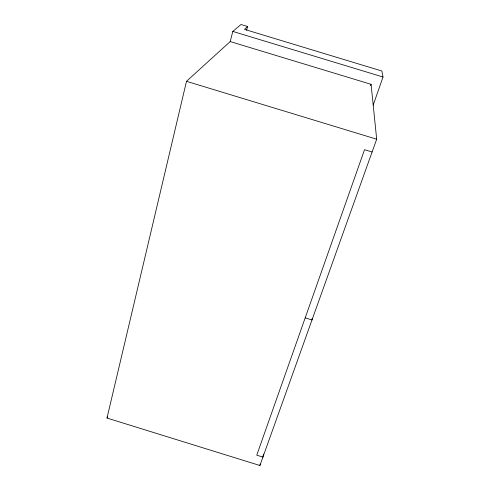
<?xml version="1.0" encoding="UTF-8"?>
<svg xmlns="http://www.w3.org/2000/svg" width="490" height="490" viewBox="0 0 490 490"><rect width="100%" height="100%" fill="white"/><g stroke="black" fill="none" stroke-linecap="round" stroke-linejoin="round"><path stroke-width="0.73" d="M312.161 318.457L311.995 319.964L305.197 317.875M263.449 454.095L262.922 457.09L256.754 455.173L364.529 149.689L372.1 151.998M246.623 30.196L247.591 26.503L241 24.5L232.805 31.427L230.214 41.564L186.494 81.309L106.992 418.056L259.914 465.5L260.178 463.999M370.587 85.768L371.083 84.323L230.214 41.564M373.19 105.142L383.009 76.991L381.894 71.032L244.473 29.357L247.591 26.503M259.914 465.5L376.681 139.203L371.083 84.323M106.992 418.056L107.684 416.696M232.805 31.427L383.009 76.991M186.494 81.309L376.681 139.203"/></g></svg>
